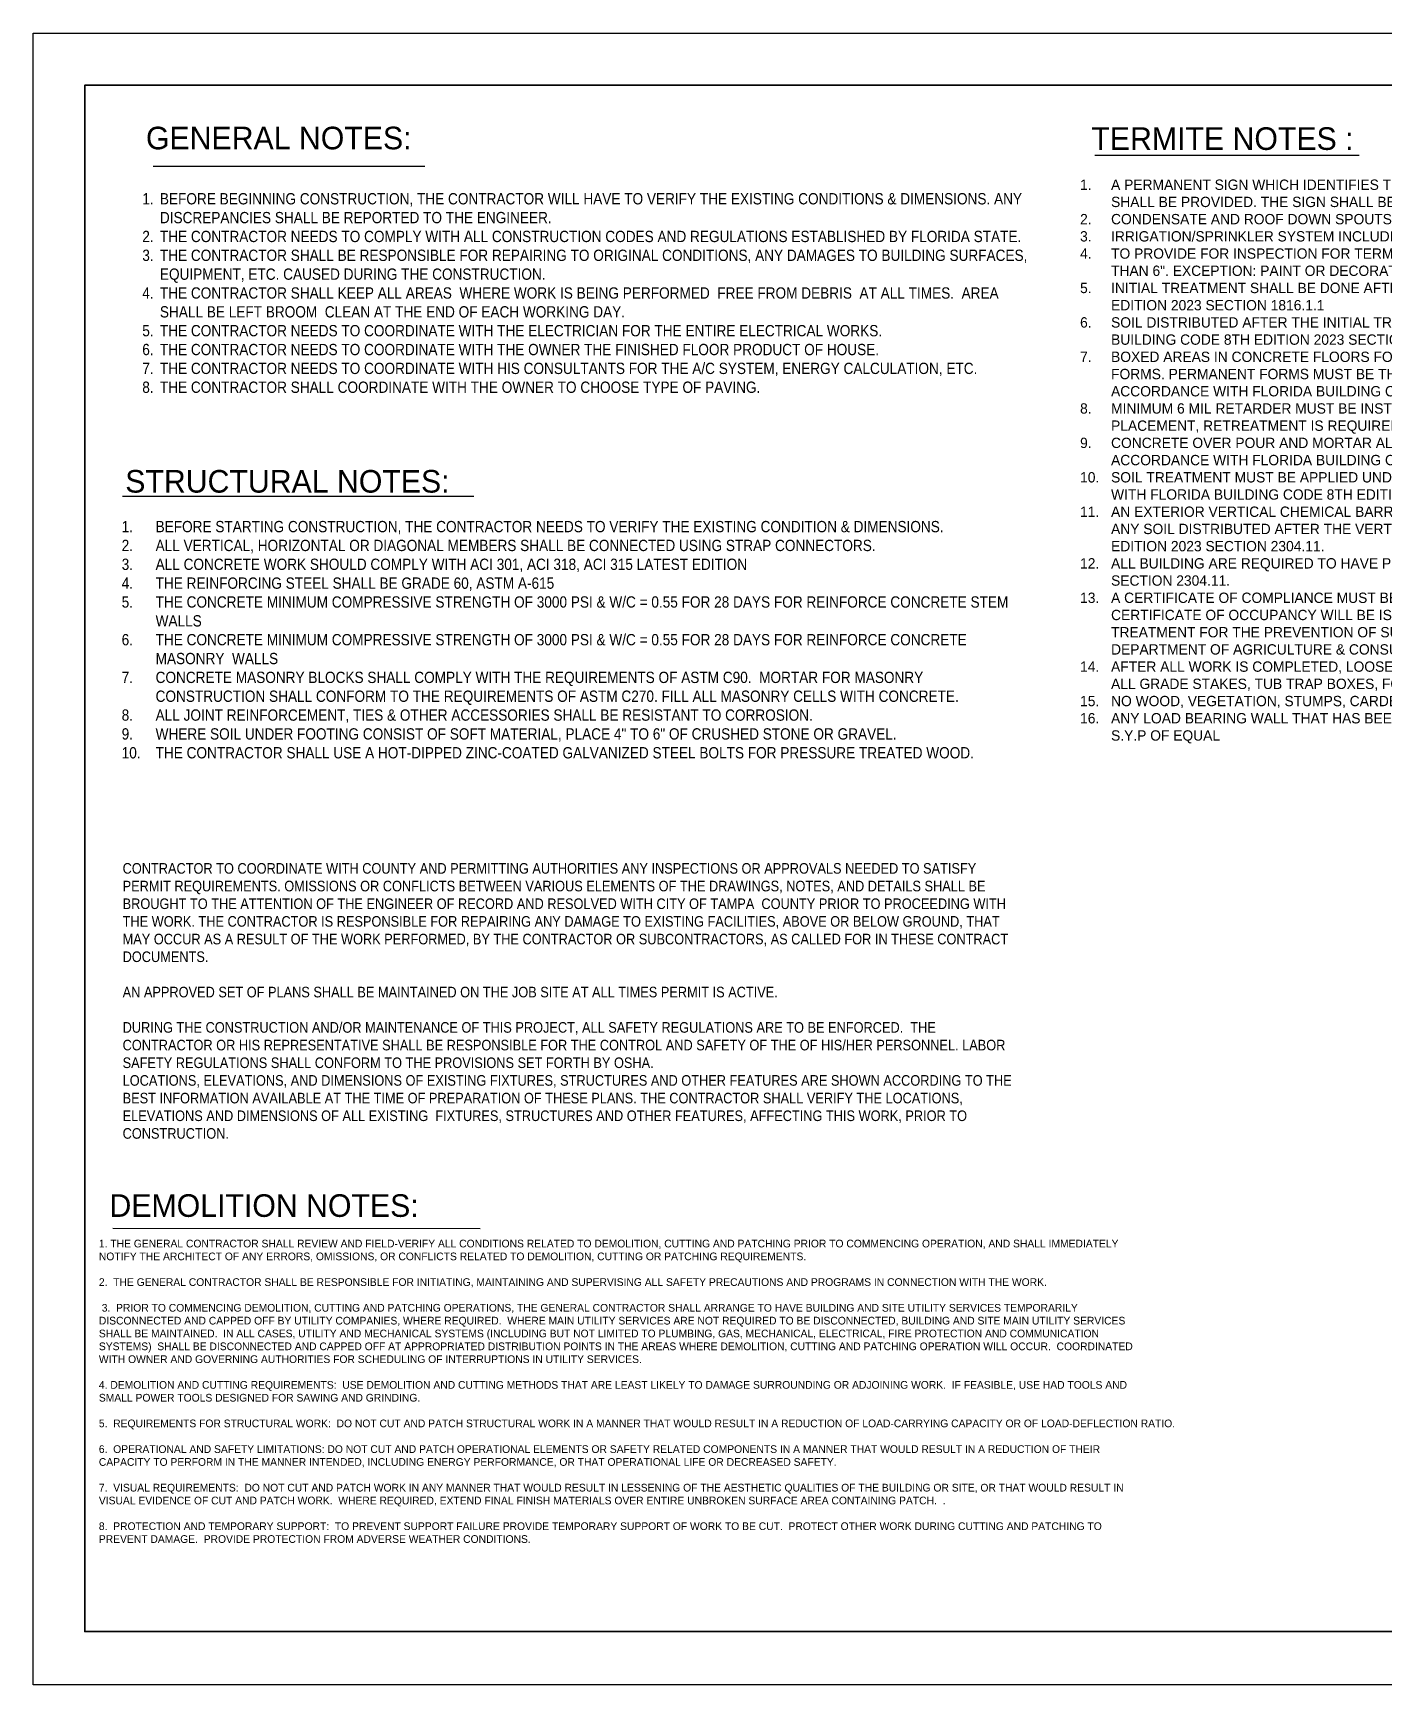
# Paper-space layout 'N-01' of a CAD drawing. Header units: inches. Extents: x 0 to 36, y 0 to 24.
# Drawn here: x 0.02 to 19.64, y -0.02 to 23.98 of the extents above; entities that cross this region are included whole.
import ezdxf

# ---------------------------------------------------------------- set-up
doc = ezdxf.new("R2010")
doc.units = ezdxf.units.IN
doc.header["$LTSCALE"] = 0.5
doc.header["$MEASUREMENT"] = 0
doc.layers.add('A-Anno-Titl-Otln', color=236, linetype='Continuous', lineweight=35)
doc.layers.add('TXT', color=4, linetype='Continuous', lineweight=9)
doc.styles.add('100A', font='arch.shx', dxfattribs={"width": 0.9, "height": 6.4})
doc.styles.add('ARCH', font='arch.shx')

# ---------------------------------------------------------------- blocks, each defined once
blk = doc.blocks.new('TB-24X36')
at = {"layer": 'A-Anno-Titl-Otln'}
blk.add_lwpolyline([(34.556, 0.084), (0, 0.084), (0, 22.549), (34.556, 22.549)], close=True, dxfattribs=at)
at = {"layer": 'TXT', "style": 'ARCH'}
for p in [(31.114, 0.106), (32.119, 0.117)]:
    blk.add_attdef('#', p, '', height=0.111, dxfattribs=at)

psp = doc.layouts.new('N-01')

# ---------------------------------------------------------------- linework, layer by layer
at = {"color": 0, "transparency": 33554687}
for p, q in [((15.444, 22.207), (19.283, 22.207)), ((1.768, 22.047), (5.715, 22.047)), ((1.321, 17.257), (6.424, 17.257)), ((1.181, 6.618), (6.518, 6.613))]:
    psp.add_line(p, q, dxfattribs=at)
at = {"color": 1}
psp.add_lwpolyline([(0.023, 23.983), (36.023, 23.983), (36.023, -0.017), (0.023, -0.017)], close=True, dxfattribs=at)

# ---------------------------------------------------------------- block references
psp.add_blockref('TB-24X36', (0.773, 0.675))

# ---------------------------------------------------------------- texts
at = {"color": 0, "transparency": 33554687, "style": 'ARCH'}
for s, p in [('GENERAL NOTES:', (1.663, 22.294, 15.451)), ('DEMOLITION NOTES:', (1.133, 6.784, 13.481))]:
    psp.add_text(s, height=0.32852, dxfattribs=at).set_placement(p)
at = {"color": 0, "transparency": 33554687, "attachment_point": 1}
for s, width, gutter_width, heights, insert, char_height, style in [('TERMITE NOTES :', 4.86673, 0.0224, [0], (15.394, 22.614), 0.32852, 'ARCH'), ('\\A1;\\pxi-1.5571,l3.5571,tD.3,3.5571,4;1.^IBEFORE BEGINNING CONSTRUCTION, THE CONTRACTOR WILL HAVE TO VERIFY THE EXISTING CONDITIONS & DIMENSIONS. ANY DISCREPANCIES SHALL BE REPORTED TO THE ENGINEER.\\P2.^ITHE CONTRACTOR NEEDS TO COMPLY WITH ALL CONSTRUCTION CODES AND REGULATIONS ESTABLISHED BY FLORIDA STATE.\\P3.^ITHE CONTRACTOR SHALL BE RESPONSIBLE FOR REPAIRING TO ORIGINAL CONDITIONS, ANY DAMAGES TO BUILDING SURFACES, EQUIPMENT, ETC. CAUSED DURING THE CONSTRUCTION.\\P4.^ITHE CONTRACTOR SHALL KEEP ALL AREAS  WHERE WORK IS BEING PERFORMED  FREE FROM DEBRIS  AT ALL TIMES.  AREA SHALL BE LEFT BROOM  CLEAN AT THE END OF EACH WORKING DAY.\\P5.^ITHE CONTRACTOR NEEDS TO COORDINATE WITH THE ELECTRICIAN FOR THE ENTIRE ELECTRICAL WORKS.\\P6.^ITHE CONTRACTOR NEEDS TO COORDINATE WITH THE OWNER THE FINISHED FLOOR PRODUCT OF HOUSE.\\P7.^ITHE CONTRACTOR NEEDS TO COORDINATE WITH HIS CONSULTANTS FOR THE A/C SYSTEM, ENERGY CALCULATION, ETC. \\P8.^ITHE CONTRACTOR SHALL COORDINATE WITH THE OWNER TO CHOOSE TYPE OF PAVING.\\P\\pi0,l0,tz; ', 13.24276, 0.0257, [8.808], (1.281, 21.658), 0.164261, '100A'), ('STRUCTURAL NOTES:', 5.5779, 0.0257, [0], (1.362, 17.635), 0.32852, 'ARCH'), ('\\A1;\\pxi-3,l4,t1;1.^IBEFORE STARTING CONSTRUCTION, THE CONTRACTOR NEEDS TO VERIFY THE EXISTING CONDITION & DIMENSIONS.\\P2.^IALL VERTICAL, HORIZONTAL OR DIAGONAL MEMBERS SHALL BE CONNECTED USING STRAP CONNECTORS.\\P3.^IALL CONCRETE WORK SHOULD COMPLY WITH ACI 301, ACI 318, ACI 315 LATEST EDITION\\P4.^ITHE REINFORCING STEEL SHALL BE GRADE 60, ASTM A-615^I\\P5.^ITHE CONCRETE MINIMUM COMPRESSIVE STRENGTH OF 3000 PSI & W/C = 0.55 FOR 28 DAYS FOR REINFORCE CONCRETE STEM WALLS\\P6.^ITHE CONCRETE MINIMUM COMPRESSIVE STRENGTH OF 3000 PSI & W/C = 0.55 FOR 28 DAYS FOR REINFORCE CONCRETE MASONRY  WALLS\\P7.^ICONCRETE MASONRY BLOCKS SHALL COMPLY WITH THE REQUIREMENTS OF ASTM C90.  MORTAR FOR MASONRY CONSTRUCTION SHALL CONFORM TO THE REQUIREMENTS OF ASTM C270. FILL ALL MASONRY CELLS WITH CONCRETE.\\P8.^IALL JOINT REINFORCEMENT, TIES & OTHER ACCESSORIES SHALL BE RESISTANT TO CORROSION.\\P9.^IWHERE SOIL UNDER FOOTING CONSIST OF SOFT MATERIAL, PLACE 4" TO 6" OF CRUSHED STONE OR GRAVEL.\\P10.^ITHE CONTRACTOR SHALL USE A HOT-DIPPED ZINC-COATED GALVANIZED STEEL BOLTS FOR PRESSURE TREATED WOOD.', 12.76387, 0.0257, [0], (1.146, 16.895), 0.164261, '100A'), ('\\A1;CONTRACTOR TO COORDINATE WITH COUNTY AND PERMITTING AUTHORITIES ANY INSPECTIONS OR APPROVALS NEEDED TO SATISFY PERMIT REQUIREMENTS. OMISSIONS OR CONFLICTS BETWEEN VARIOUS ELEMENTS OF THE DRAWINGS, NOTES, AND DETAILS SHALL BE BROUGHT TO THE ATTENTION OF THE ENGINEER OF RECORD AND RESOLVED WITH CITY OF TAMPA  COUNTY PRIOR TO PROCEEDING WITH THE WORK. THE CONTRACTOR IS RESPONSIBLE FOR REPAIRING ANY DAMAGE TO EXISTING FACILITIES, ABOVE OR BELOW GROUND, THAT MAY OCCUR AS A RESULT OF THE WORK PERFORMED, BY THE CONTRACTOR OR SUBCONTRACTORS, AS CALLED FOR IN THESE CONTRACT DOCUMENTS.\\P\\PAN APPROVED SET OF PLANS SHALL BE MAINTAINED ON THE JOB SITE AT ALL TIMES PERMIT IS ACTIVE.\\P\\PDURING THE CONSTRUCTION AND/OR MAINTENANCE OF THIS PROJECT, ALL SAFETY REGULATIONS ARE TO BE ENFORCED.  THE CONTRACTOR OR HIS REPRESENTATIVE SHALL BE RESPONSIBLE FOR THE CONTROL AND SAFETY OF THE OF HIS/HER PERSONNEL. LABOR SAFETY REGULATIONS SHALL CONFORM TO THE PROVISIONS SET FORTH BY OSHA.\\PLOCATIONS, ELEVATIONS, AND DIMENSIONS OF EXISTING FIXTURES, STRUCTURES AND OTHER FEATURES ARE SHOWN ACCORDING TO THE BEST INFORMATION AVAILABLE AT THE TIME OF PREPARATION OF THESE PLANS. THE CONTRACTOR SHALL VERIFY THE LOCATIONS, ELEVATIONS AND DIMENSIONS OF ALL EXISTING  FIXTURES, STRUCTURES AND OTHER FEATURES, AFFECTING THIS WORK, PRIOR TO CONSTRUCTION.', 12.92488, 9.929, [25.084], (1.324, 11.924), 0.153995, '100A')]:
    psp.add_mtext_dynamic_manual_height_columns(s, width=width, gutter_width=gutter_width, heights=heights, dxfattribs=dict(at, insert=insert, char_height=char_height, style=style))
at = {"color": 0, "transparency": 33554687, "attachment_point": 1, "style": 'ARCH'}
for s, insert, char_height, width in [('\\P\\pxi-3,l3,t3;1.^IA PERMANENT SIGN WHICH IDENTIFIES THE TERMITE TREATMENT PROVIDER AND NEED FOR RE-INSPECTION & TREATMENT CONTRACT RENEWAL SHALL BE PROVIDED. THE SIGN SHALL BE POSTED NEAR THE WATER HEATER OR ELECTRIC PANEL.\\P2.^ICONDENSATE AND ROOF DOWN SPOUTS SHALL DISCHARGE 1\'-0" AWAY FROM BUILDING SIDE WALLS.\\P3.^IIRRIGATION/SPRINKLER SYSTEM INCLUDING ALL RISERS AND SPRAY HEADS SHALL NOT BE INSTALLED WITHIN 1\'-0" OF THE BUILDING SIDE WALLS.\\P4.^ITO PROVIDE FOR INSPECTION FOR TERMITE INFESTATION THE DISTANCE BETWEEN WALL COVERING & FINAL EARTH GRADE SHALL NOT BE LESS THAN 6". EXCEPTION: PAINT OR DECORATIVE CEMENTIOUS FINISH LESS THAN 5/8" THICK ADHERED DIRECTLY TO THE FOUNDATION WALL.\\P5.^IINITIAL TREATMENT SHALL BE DONE AFTER ALL EXCAVATION AND BACKFILL IS COMPLETE. IN ACCORDANCE WITH FLORIDA BUILDING CODE 8TH EDITION 2023 SECTION 1816.1.1\\P6.^ISOIL DISTRIBUTED AFTER THE INITIAL TREATMENT SHALL BE RE-TREATED INCLUDING SPACES BOXED & FORMED. IN ACCORDANCE WITH FLORIDA BUILDING CODE 8TH EDITION 2023 SECTION 1816.1.2\\P7.^IBOXED AREAS IN CONCRETE FLOORS FOR SUBSEQUENT INSTALLATIONS OF TRAPS, ETC., SHALL BE MADE WITH PERMANENT METAL OR PLASTIC FORMS. PERMANENT FORMS MUST BE THE SIZE AND DEPTH THAT WILL ELIMINATE THE DISTURBANCE OF SOIL AFTER THE INITIAL TREATMENT. IN ACCORDANCE WITH FLORIDA BUILDING CODE 8TH EDITION 2023 SECTION 2304.11\\P8.^IMINIMUM 6 MIL RETARDER MUST BE INSTALLED TO PROTECT AGAINST RAINFALL DILUTION. IF RAINFALL OCCURS BEFORE VAPOR RETARDER PLACEMENT, RETREATMENT IS REQUIRED. IN ACCORDANCE WITH FLORIDA BUILDING CODE 8TH EDITION 2023 SECTION 2304.11.\\P9.^ICONCRETE OVER POUR AND MORTAR ALONG THE FOUNDATION PERIMETER MUST BE REMOVED BEFORE EXTERIOR SOIL TREATMENT. IN ACCORDANCE WITH FLORIDA BUILDING CODE 8TH EDITION 2023 SECTION 2304.11.\\P10.^ISOIL TREATMENT MUST BE APPLIED UNDER ALL EXTERIOR CONCRETE OR GRADE WITHIN 1\'-0" OF THE STRUCTURE SIDEWALLS. IN ACCORDANCE WITH FLORIDA BUILDING CODE 8TH EDITION 2023 SECTION 2304.11.\\P11.^IAN EXTERIOR VERTICAL CHEMICAL BARRIER MUST BE INSTALLED AFTER CONSTRUCTION IS COMPLETE INCLUDING LANDSCAPING & IRRIGATION ANY SOIL DISTRIBUTED AFTER THE VERTICAL BARRIER IS APPLIED, SHALL BE RETREATED. IN ACCORDANCE WITH FLORIDA BUILDING CODE 8TH EDITION 2023 SECTION 2304.11.\\P12.^IALL BUILDING ARE REQUIRED TO HAVE PRE-CONSTRUCTION TREATMENT. IN ACCORDANCE WITH FLORIDA BUILDING CODE 8TH EDITION 2023 SECTION 2304.11.\\P13.^IA CERTIFICATE OF COMPLIANCE MUST BE ISSUED TO THE BUILDING DEPARTMENT BY A LICENSED PEST CONTROL COMPANY BEFORE A CERTIFICATE OF OCCUPANCY WILL BE ISSUED. THE CERTIFICATE OF COMPLIANCE SHALL STATE: "THE BUILDING HAS RECEIVED A COMPLETE TREATMENT FOR THE PREVENTION OF SUBTERRANEAN TERMITES THE TREATMENT IS IN ACCORDANCE WITH THE RULES & LAWS OF THE FLORIDA DEPARTMENT OF AGRICULTURE & CONSUMER SERVICES." IN ACCORDANCE WITH FLORIDA BUILDING CODE 8TH EDITION 2023 SECTION 2304.11.\\P14.^IAFTER ALL WORK IS COMPLETED, LOOSE WOOD AND FILL MUST BE REMOVED FROM BELOW AND WITHIN 1\'-0" OF THE BUILDING. THIS INCLUDES ALL GRADE STAKES, TUB TRAP BOXES, FORMS, SHORING OR OTHER CELLULOSE CONTAINING MATERIAL.\\P15.^INO WOOD, VEGETATION, STUMPS, CARDBOARD, TRASH, ETC., SHALL BE BURIED WITHIN 15\'-0" OF ANY BUILDING OR PROPOSED BUILDING.\\P16.^IANY LOAD BEARING WALL THAT HAS BEEN COMPROMISED BY THE DAMAGE OF TERMITE PRESENCE  WILL REQUIRE TO BE REPLACED BY NEW PT S.Y.P OF EQUAL ', (15.23, 22.105), 0.15, 15.05476), ('\\P1. THE GENERAL CONTRACTOR SHALL REVIEW AND FIELD-VERIFY ALL CONDITIONS RELATED TO DEMOLITION, CUTTING AND PATCHING PRIOR TO COMMENCING OPERATION, AND SHALL IMMEDIATELY NOTIFY THE ARCHITECT OF ANY ERRORS, OMISSIONS, OR CONFLICTS RELATED TO DEMOLITION, CUTTING OR PATCHING REQUIREMENTS.\\P\\P2.  THE GENERAL CONTRACTOR SHALL BE RESPONSIBLE FOR INITIATING, MAINTAINING AND SUPERVISING ALL SAFETY PRECAUTIONS AND PROGRAMS IN CONNECTION WITH THE WORK.\\P\\P 3.  PRIOR TO COMMENCING DEMOLITION, CUTTING AND PATCHING OPERATIONS, THE GENERAL CONTRACTOR SHALL ARRANGE TO HAVE BUILDING AND SITE UTILITY SERVICES TEMPORARILY DISCONNECTED AND CAPPED OFF BY UTILITY COMPANIES, WHERE REQUIRED.  WHERE MAIN UTILITY SERVICES ARE NOT REQUIRED TO BE DISCONNECTED, BUILDING AND SITE MAIN UTILITY SERVICES SHALL BE MAINTAINED.  IN ALL CASES, UTILITY AND MECHANICAL SYSTEMS (INCLUDING BUT NOT LIMITED TO PLUMBING, GAS, MECHANICAL, ELECTRICAL, FIRE PROTECTION AND COMMUNICATION SYSTEMS)  SHALL BE DISCONNECTED AND CAPPED OFF AT APPROPRIATED DISTRIBUTION POINTS IN THE AREAS WHERE DEMOLITION, CUTTING AND PATCHING OPERATION WILL OCCUR.  COORDINATED WITH OWNER AND GOVERNING AUTHORITIES FOR SCHEDULING OF INTERRUPTIONS IN UTILITY SERVICES.\\P\\P4. DEMOLITION AND CUTTING REQUIREMENTS:  USE DEMOLITION AND CUTTING METHODS THAT ARE LEAST LIKELY TO DAMAGE SURROUNDING OR ADJOINING WORK.  IF FEASIBLE, USE HAD TOOLS AND SMALL POWER TOOLS DESIGNED FOR SAWING AND GRINDING.\\P\\P5.  REQUIREMENTS FOR STRUCTURAL WORK:  DO NOT CUT AND PATCH STRUCTURAL WORK IN A MANNER THAT WOULD RESULT IN A REDUCTION OF LOAD-CARRYING CAPACITY OR OF LOAD-DEFLECTION RATIO.\\P\\P6.  OPERATIONAL AND SAFETY LIMITATIONS: DO NOT CUT AND PATCH OPERATIONAL ELEMENTS OR SAFETY RELATED COMPONENTS IN A MANNER THAT WOULD RESULT IN A REDUCTION OF THEIR CAPACITY TO PERFORM IN THE MANNER INTENDED, INCLUDING ENERGY PERFORMANCE, OR THAT OPERATIONAL LIFE OR DECREASED SAFETY.\\P\\P7.  VISUAL REQUIREMENTS:  DO NOT CUT AND PATCH WORK IN ANY MANNER THAT WOULD RESULT IN LESSENING OF THE AESTHETIC QUALITIES OF THE BUILDING OR SITE, OR THAT WOULD RESULT IN VISUAL EVIDENCE OF CUT AND PATCH WORK.  WHERE REQUIRED, EXTEND FINAL FINISH MATERIALS OVER ENTIRE UNBROKEN SURFACE AREA CONTAINING PATCH.  .\\P\\P8.  PROTECTION AND TEMPORARY SUPPORT:  TO PREVENT SUPPORT FAILURE PROVIDE TEMPORARY SUPPORT OF WORK TO BE CUT.  PROTECT OTHER WORK DURING CUTTING AND PATCHING TO PREVENT DAMAGE.  PROVIDE PROTECTION FROM ADVERSE WEATHER CONDITIONS.', (0.979, 6.639), 0.111968, 15.21614)]:
    psp.add_mtext(s, dxfattribs=dict(at, insert=insert, char_height=char_height, width=width))

doc.saveas('drawing.dxf')
